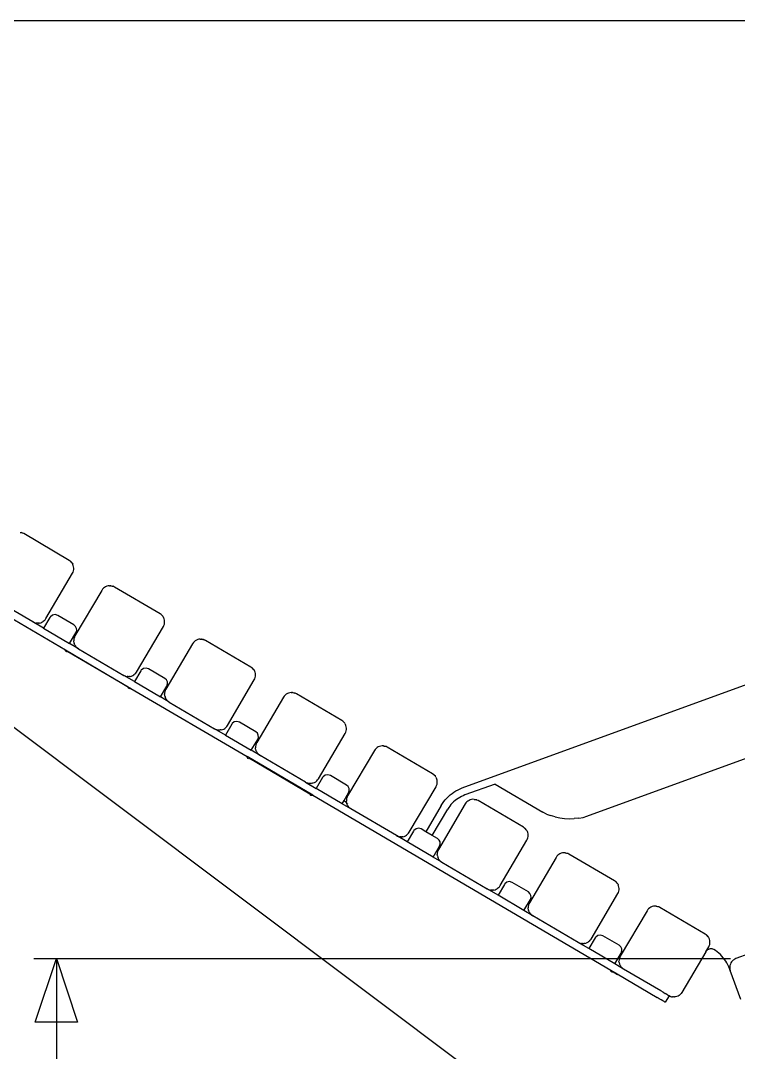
# Model space of a CAD drawing. Header units: inches. Extents: x 15 to 4613, y 7 to 3258.
# Drawn here: x 685 to 1067, y 2074 to 2623 of the extents above; entities that cross this region are included whole.
import ezdxf

# ---------------------------------------------------------------- set-up
doc = ezdxf.new("R2010")
doc.units = ezdxf.units.IN
doc.header["$MEASUREMENT"] = 0

msp = doc.modelspace()

# ---------------------------------------------------------------- linework, layer by layer
for p, q in [((414.36, 2622.61), (2133.08, 2622.61)), ((987.15, 2017.73), (503.3, 2380.6)), ((919.92, 2214.87), (1322.34, 2361.34)), ((685.13, 2350.62), (685.63, 2350.53)), ((685.98, 2350.42), (685.63, 2350.53)), ((686.07, 2350.39), (685.98, 2350.42)), ((686.1, 2350.38), (686.07, 2350.39)), ((686.1, 2350.38), (686.17, 2350.35)), ((686.2, 2350.32), (686.17, 2350.35)), ((686.3, 2350.31), (686.2, 2350.32)), ((686.94, 2349.99), (686.3, 2350.31)), ((711.08, 2335.8), (686.94, 2349.99)), ((711.67, 2335.4), (711.08, 2335.8)), ((986.16, 2199.83), (1368.02, 2338.81)), ((711.73, 2335.31), (711.67, 2335.4)), ((711.8, 2335.28), (711.73, 2335.31)), ((711.86, 2335.24), (711.8, 2335.28)), ((711.92, 2335.17), (711.86, 2335.24)), ((712.19, 2334.92), (711.92, 2335.17)), ((712.51, 2334.53), (711.92, 2335.17)), ((712.51, 2334.53), (712.19, 2334.92)), ((712.61, 2334.4), (712.51, 2334.53)), ((712.64, 2334.36), (712.61, 2334.4)), ((712.64, 2334.36), (713.01, 2333.75)), ((713.01, 2333.75), (713, 2333.7)), ((713.09, 2333.52), (713, 2333.7)), ((713.29, 2333.09), (713.09, 2333.52)), ((713.18, 2329.6), (713.4, 2330.28)), ((713.47, 2332.4), (713.29, 2333.09)), ((713.4, 2330.28), (713.52, 2330.98)), ((713.54, 2331.69), (713.47, 2332.4)), ((713.52, 2330.98), (713.54, 2331.69)), ((698.67, 2304.82), (712.86, 2328.96)), ((712.86, 2328.96), (713.18, 2329.6)), ((652.68, 2321.41), (709.11, 2288.24)), ((728.38, 2319.84), (714.19, 2295.7)), ((728.78, 2320.43), (728.38, 2319.84)), ((729.27, 2320.95), (728.78, 2320.43)), ((729.82, 2321.4), (729.27, 2320.95)), ((730.43, 2321.77), (729.82, 2321.4)), ((731.09, 2322.04), (730.43, 2321.77)), ((731.78, 2322.22), (731.09, 2322.04)), ((732.49, 2322.3), (731.78, 2322.22)), ((732.49, 2322.3), (732.88, 2322.28)), ((733.2, 2322.28), (732.88, 2322.28)), ((733.2, 2322.28), (733.41, 2322.24)), ((733.41, 2322.24), (733.9, 2322.16)), ((733.9, 2322.16), (734.26, 2322.04)), ((734.35, 2322.02), (734.26, 2322.04)), ((734.38, 2322), (734.35, 2322.02)), ((734.38, 2322), (734.45, 2321.98)), ((734.47, 2321.94), (734.45, 2321.98)), ((734.58, 2321.93), (734.47, 2321.94)), ((735.22, 2321.62), (734.58, 2321.93)), ((759.36, 2307.43), (735.22, 2321.62)), ((691.83, 2303.04), (667.69, 2317.23)), ((691.83, 2303.04), (692.47, 2302.73)), ((697.51, 2299.7), (691.83, 2303.04)), ((695.96, 2302.62), (696.62, 2302.89)), ((696.62, 2302.89), (697.23, 2303.26)), ((697.78, 2303.71), (697.23, 2303.26)), ((700.9, 2305.47), (697.51, 2299.7)), ((697.78, 2303.71), (698.27, 2304.23)), ((698.27, 2304.23), (698.67, 2304.82)), ((701.13, 2305.81), (700.9, 2305.47)), ((702.25, 2306.68), (701.13, 2305.81)), ((703.65, 2306.94), (702.25, 2306.68)), ((705, 2306.53), (703.65, 2306.94)), ((713.63, 2301.47), (705, 2306.53)), ((759.95, 2307.02), (759.36, 2307.43)), ((760.01, 2306.93), (759.95, 2307.02)), ((760.08, 2306.9), (760.01, 2306.93)), ((760.1, 2306.88), (760.08, 2306.9)), ((760.14, 2306.86), (760.1, 2306.88)), ((760.2, 2306.79), (760.14, 2306.86)), ((760.47, 2306.54), (760.2, 2306.79)), ((760.79, 2306.15), (760.2, 2306.79)), ((760.79, 2306.15), (760.47, 2306.54)), ((760.81, 2306.11), (760.79, 2306.15)), ((760.81, 2306.11), (760.92, 2305.99)), ((761.08, 2305.7), (760.92, 2305.99)), ((761.08, 2305.7), (761.29, 2305.37)), ((761.56, 2304.72), (761.29, 2305.37)), ((761.74, 2304.03), (761.56, 2304.72)), ((761.82, 2303.32), (761.74, 2304.03)), ((761.8, 2302.6), (761.82, 2303.32)), ((692.47, 2302.73), (692.57, 2302.72)), ((692.57, 2302.72), (692.7, 2302.64)), ((692.7, 2302.64), (692.79, 2302.62)), ((692.79, 2302.62), (693.14, 2302.5)), ((693.14, 2302.5), (693.64, 2302.42)), ((693.85, 2302.38), (693.64, 2302.42)), ((694.17, 2302.39), (693.85, 2302.38)), ((694.56, 2302.36), (694.17, 2302.39)), ((694.56, 2302.36), (694.6, 2302.39)), ((694.6, 2302.39), (694.8, 2302.4)), ((695.27, 2302.44), (694.8, 2302.4)), ((695.27, 2302.44), (695.96, 2302.62)), ((697.51, 2299.7), (711.3, 2291.6)), ((711.3, 2291.6), (714.69, 2297.36)), ((714.5, 2300.69), (713.63, 2301.47)), ((715.01, 2299.63), (714.5, 2300.69)), ((714.69, 2297.36), (715.08, 2298.47)), ((715.08, 2298.47), (715.01, 2299.63)), ((746.95, 2276.44), (761.14, 2300.58)), ((761.14, 2300.58), (761.45, 2301.22)), ((761.45, 2301.22), (761.68, 2301.9)), ((761.68, 2301.9), (761.8, 2302.6)), ((713.53, 2293.68), (713.5, 2292.97)), ((713.58, 2292.26), (713.5, 2292.97)), ((713.65, 2294.38), (713.53, 2293.68)), ((713.58, 2292.26), (713.76, 2291.57)), ((713.87, 2295.06), (713.65, 2294.38)), ((714.19, 2295.7), (713.87, 2295.06)), ((777.06, 2292.05), (776.66, 2291.46)), ((777.54, 2292.57), (777.06, 2292.05)), ((778.1, 2293.02), (777.54, 2292.57)), ((778.71, 2293.39), (778.1, 2293.02)), ((779.37, 2293.67), (778.71, 2293.39)), ((780.06, 2293.85), (779.37, 2293.67)), ((780.77, 2293.93), (780.06, 2293.85)), ((780.77, 2293.93), (781.15, 2293.9)), ((781.48, 2293.9), (781.15, 2293.9)), ((781.48, 2293.9), (781.69, 2293.86)), ((781.69, 2293.86), (782.18, 2293.78)), ((782.54, 2293.66), (782.18, 2293.78)), ((782.63, 2293.64), (782.54, 2293.66)), ((782.69, 2293.61), (782.63, 2293.64)), ((782.69, 2293.61), (782.73, 2293.6)), ((782.75, 2293.57), (782.73, 2293.6)), ((782.86, 2293.56), (782.75, 2293.57)), ((783.5, 2293.24), (782.86, 2293.56)), ((807.64, 2279.05), (783.5, 2293.24)), ((709.09, 2288.1), (709.11, 2288.24)), ((709.2, 2287.67), (709.09, 2288.1)), ((709.11, 2288.24), (743.92, 2267.78)), ((709.49, 2287.33), (709.2, 2287.67)), ((709.89, 2287.15), (709.49, 2287.33)), ((710.34, 2287.16), (709.89, 2287.15)), ((742.38, 2268.32), (710.34, 2287.16)), ((715.97, 2288.86), (711.3, 2291.6)), ((713.96, 2291.14), (713.76, 2291.57)), ((713.96, 2291.14), (714.04, 2290.96)), ((714.04, 2290.96), (714.04, 2290.91)), ((714.04, 2290.91), (714.25, 2290.58)), ((714.25, 2290.58), (714.4, 2290.3)), ((714.4, 2290.3), (714.54, 2290.14)), ((714.85, 2289.74), (714.54, 2290.14)), ((715.13, 2289.49), (714.85, 2289.74)), ((715.13, 2289.49), (715.19, 2289.42)), ((715.19, 2289.42), (715.32, 2289.35)), ((715.32, 2289.35), (715.38, 2289.26)), ((715.38, 2289.26), (715.97, 2288.86)), ((715.97, 2288.86), (740.1, 2274.67)), ((776.66, 2291.46), (762.47, 2267.32)), ((749.18, 2277.09), (745.79, 2271.33)), ((746.06, 2275.33), (746.54, 2275.86)), ((746.54, 2275.86), (746.95, 2276.44)), ((749.41, 2277.44), (749.18, 2277.09)), ((750.53, 2278.31), (749.41, 2277.44)), ((751.93, 2278.57), (750.53, 2278.31)), ((753.28, 2278.16), (751.93, 2278.57)), ((761.9, 2273.09), (753.28, 2278.16)), ((808.23, 2278.65), (807.64, 2279.05)), ((808.29, 2278.56), (808.23, 2278.65)), ((808.36, 2278.53), (808.29, 2278.56)), ((808.41, 2278.48), (808.36, 2278.53)), ((808.48, 2278.42), (808.41, 2278.48)), ((808.75, 2278.16), (808.48, 2278.42)), ((809.06, 2277.77), (808.48, 2278.42)), ((809.06, 2277.77), (808.75, 2278.16)), ((809.17, 2277.65), (809.06, 2277.77)), ((809.2, 2277.61), (809.17, 2277.65)), ((809.2, 2277.61), (809.57, 2277)), ((809.84, 2276.34), (809.57, 2277)), ((810.02, 2275.65), (809.84, 2276.34)), ((810.1, 2274.94), (810.02, 2275.65)), ((740.1, 2274.67), (740.74, 2274.35)), ((745.79, 2271.33), (740.1, 2274.67)), ((740.74, 2274.35), (740.85, 2274.34)), ((740.85, 2274.34), (740.98, 2274.27)), ((740.98, 2274.27), (741.07, 2274.24)), ((741.07, 2274.24), (741.42, 2274.13)), ((741.42, 2274.13), (741.92, 2274.05)), ((742.12, 2274), (741.92, 2274.05)), ((742.45, 2274.01), (742.12, 2274)), ((742.84, 2273.98), (742.45, 2274.01)), ((742.84, 2273.98), (742.88, 2274.01)), ((742.88, 2274.01), (743.07, 2274.03)), ((743.55, 2274.06), (743.07, 2274.03)), ((743.55, 2274.06), (744.24, 2274.24)), ((744.24, 2274.24), (744.9, 2274.52)), ((744.9, 2274.52), (745.51, 2274.88)), ((746.06, 2275.33), (745.51, 2274.88)), ((745.79, 2271.33), (759.58, 2263.22)), ((762.78, 2272.31), (761.9, 2273.09)), ((763.29, 2271.26), (762.78, 2272.31)), ((762.97, 2268.98), (763.36, 2270.09)), ((763.36, 2270.09), (763.29, 2271.26)), ((795.23, 2248.07), (809.42, 2272.21)), ((809.42, 2272.21), (809.73, 2272.85)), ((809.73, 2272.85), (809.95, 2273.52)), ((809.95, 2273.52), (810.08, 2274.23)), ((810.08, 2274.23), (810.1, 2274.94)), ((742.58, 2267.93), (742.38, 2268.32)), ((742.93, 2267.67), (742.58, 2267.93)), ((743.36, 2267.58), (742.93, 2267.67)), ((743.79, 2267.68), (743.36, 2267.58)), ((743.92, 2267.78), (743.79, 2267.68)), ((743.92, 2267.78), (805.67, 2231.49)), ((759.58, 2263.22), (762.97, 2268.98)), ((761.8, 2265.3), (761.78, 2264.59)), ((761.86, 2263.88), (761.78, 2264.59)), ((761.93, 2266.01), (761.8, 2265.3)), ((762.15, 2266.68), (761.93, 2266.01)), ((762.47, 2267.32), (762.15, 2266.68)), ((826.38, 2264.65), (825.82, 2264.2)), ((826.99, 2265.02), (826.38, 2264.65)), ((827.65, 2265.29), (826.99, 2265.02)), ((828.34, 2265.47), (827.65, 2265.29)), ((829.04, 2265.55), (828.34, 2265.47)), ((829.04, 2265.55), (829.43, 2265.52)), ((829.76, 2265.53), (829.43, 2265.52)), ((829.76, 2265.53), (829.97, 2265.49)), ((829.97, 2265.49), (830.46, 2265.4)), ((830.46, 2265.4), (830.81, 2265.29)), ((830.9, 2265.27), (830.81, 2265.29)), ((830.97, 2265.24), (830.9, 2265.27)), ((830.97, 2265.24), (831.01, 2265.22)), ((831.03, 2265.19), (831.01, 2265.22)), ((831.14, 2265.18), (831.03, 2265.19)), ((831.78, 2264.86), (831.14, 2265.18)), ((855.92, 2250.68), (831.78, 2264.86)), ((764.24, 2260.48), (759.58, 2263.22)), ((761.86, 2263.88), (762.04, 2263.19)), ((762.24, 2262.76), (762.04, 2263.19)), ((762.24, 2262.76), (762.32, 2262.59)), ((762.32, 2262.59), (762.32, 2262.53)), ((762.32, 2262.53), (762.53, 2262.21)), ((762.53, 2262.21), (762.68, 2261.92)), ((762.68, 2261.92), (762.82, 2261.76)), ((763.13, 2261.37), (762.82, 2261.76)), ((763.41, 2261.12), (763.13, 2261.37)), ((763.41, 2261.12), (763.47, 2261.05)), ((763.47, 2261.05), (763.59, 2260.97)), ((763.59, 2260.97), (763.66, 2260.88)), ((763.66, 2260.88), (764.24, 2260.48)), ((764.24, 2260.48), (788.38, 2246.29)), ((824.93, 2263.09), (810.75, 2238.95)), ((825.34, 2263.67), (824.93, 2263.09)), ((825.82, 2264.2), (825.34, 2263.67)), ((797.45, 2248.72), (794.07, 2242.95)), ((794.82, 2247.48), (795.23, 2248.07)), ((797.69, 2249.06), (797.45, 2248.72)), ((798.81, 2249.93), (797.69, 2249.06)), ((800.2, 2250.19), (798.81, 2249.93)), ((801.56, 2249.78), (800.2, 2250.19)), ((810.18, 2244.71), (801.56, 2249.78)), ((856.5, 2250.27), (855.92, 2250.68)), ((856.57, 2250.18), (856.5, 2250.27)), ((856.57, 2250.18), (856.69, 2250.11)), ((856.76, 2250.04), (856.69, 2250.11)), ((857.03, 2249.79), (856.76, 2250.04)), ((857.34, 2249.4), (856.76, 2250.04)), ((857.34, 2249.4), (857.03, 2249.79)), ((857.37, 2249.36), (857.34, 2249.4)), ((857.48, 2249.23), (857.37, 2249.36)), ((857.63, 2248.95), (857.48, 2249.23)), ((857.63, 2248.95), (857.85, 2248.62)), ((857.85, 2248.62), (857.84, 2248.57)), ((857.92, 2248.39), (857.84, 2248.57)), ((858.12, 2247.96), (857.92, 2248.39)), ((788.38, 2246.29), (789.02, 2245.97)), ((794.07, 2242.95), (788.38, 2246.29)), ((789.02, 2245.97), (789.13, 2245.96)), ((789.13, 2245.96), (789.26, 2245.89)), ((789.26, 2245.89), (789.35, 2245.87)), ((789.35, 2245.87), (789.7, 2245.75)), ((789.7, 2245.75), (790.19, 2245.67)), ((790.4, 2245.63), (790.19, 2245.67)), ((790.73, 2245.63), (790.4, 2245.63)), ((791.12, 2245.61), (790.73, 2245.63)), ((791.12, 2245.61), (791.16, 2245.64)), ((791.16, 2245.64), (791.35, 2245.65)), ((791.82, 2245.69), (791.35, 2245.65)), ((791.82, 2245.69), (792.52, 2245.86)), ((792.52, 2245.86), (793.17, 2246.14)), ((793.17, 2246.14), (793.79, 2246.51)), ((794.34, 2246.96), (793.79, 2246.51)), ((794.07, 2242.95), (807.86, 2234.84)), ((794.34, 2246.96), (794.82, 2247.48)), ((811.06, 2243.94), (810.18, 2244.71)), ((811.57, 2242.88), (811.06, 2243.94)), ((811.63, 2241.71), (811.57, 2242.88)), ((843.51, 2219.69), (857.69, 2243.83)), ((857.69, 2243.83), (858.01, 2244.47)), ((858.01, 2244.47), (858.23, 2245.15)), ((858.3, 2247.27), (858.12, 2247.96)), ((858.23, 2245.15), (858.36, 2245.85)), ((858.38, 2246.56), (858.3, 2247.27)), ((858.36, 2245.85), (858.38, 2246.56)), ((807.86, 2234.84), (811.25, 2240.61)), ((810.21, 2237.63), (810.08, 2236.93)), ((810.43, 2238.31), (810.21, 2237.63)), ((810.75, 2238.95), (810.43, 2238.31)), ((811.25, 2240.61), (811.63, 2241.71)), ((876.61, 2237.09), (875.92, 2236.91)), ((877.32, 2237.17), (876.61, 2237.09)), ((878.04, 2237.15), (877.32, 2237.17)), ((878.04, 2237.15), (878.25, 2237.11)), ((878.25, 2237.11), (878.74, 2237.03)), ((879.09, 2236.91), (878.74, 2237.03)), ((812.52, 2232.1), (807.86, 2234.84)), ((810.08, 2236.93), (810.06, 2236.22)), ((810.14, 2235.51), (810.06, 2236.22)), ((810.14, 2235.51), (810.32, 2234.82)), ((810.52, 2234.39), (810.32, 2234.82)), ((810.52, 2234.39), (810.6, 2234.21)), ((810.6, 2234.21), (810.59, 2234.16)), ((810.59, 2234.16), (810.81, 2233.83)), ((810.81, 2233.83), (810.96, 2233.55)), ((810.96, 2233.55), (811.1, 2233.38)), ((811.41, 2232.99), (811.1, 2233.38)), ((811.41, 2232.99), (811.68, 2232.74)), ((811.68, 2232.74), (811.75, 2232.67)), ((811.78, 2232.65), (811.75, 2232.67)), ((811.8, 2232.63), (811.78, 2232.65)), ((811.87, 2232.6), (811.8, 2232.63)), ((811.87, 2232.6), (811.93, 2232.51)), ((811.93, 2232.51), (812.52, 2232.1)), ((836.66, 2217.92), (812.52, 2232.1)), ((873.21, 2234.71), (859.02, 2210.57)), ((873.62, 2235.3), (873.21, 2234.71)), ((874.1, 2235.82), (873.62, 2235.3)), ((874.65, 2236.27), (874.1, 2235.82)), ((875.27, 2236.64), (874.65, 2236.27)), ((875.92, 2236.91), (875.27, 2236.64)), ((879.18, 2236.89), (879.09, 2236.91)), ((879.25, 2236.86), (879.18, 2236.89)), ((879.31, 2236.82), (879.25, 2236.86)), ((879.42, 2236.8), (879.31, 2236.82)), ((880.06, 2236.49), (879.42, 2236.8)), ((904.19, 2222.3), (880.06, 2236.49)), ((805.64, 2231.35), (805.67, 2231.49)), ((805.75, 2230.92), (805.64, 2231.35)), ((840.48, 2211.03), (805.67, 2231.49)), ((806.04, 2230.58), (805.75, 2230.92)), ((806.45, 2230.39), (806.04, 2230.58)), ((806.89, 2230.41), (806.45, 2230.39)), ((838.94, 2211.57), (806.89, 2230.41)), ((845.97, 2220.68), (845.73, 2220.34)), ((847.09, 2221.55), (845.97, 2220.68)), ((848.48, 2221.81), (847.09, 2221.55)), ((849.84, 2221.41), (848.48, 2221.81)), ((858.46, 2216.34), (849.84, 2221.41)), ((904.78, 2221.89), (904.19, 2222.3)), ((904.85, 2221.81), (904.78, 2221.89)), ((904.88, 2221.8), (904.85, 2221.81)), ((904.88, 2221.8), (904.94, 2221.75)), ((904.97, 2221.73), (904.94, 2221.75)), ((905.03, 2221.66), (904.97, 2221.73)), ((905.31, 2221.41), (905.03, 2221.66)), ((905.62, 2221.02), (905.03, 2221.66)), ((905.62, 2221.02), (905.31, 2221.41)), ((905.65, 2220.98), (905.62, 2221.02)), ((905.76, 2220.86), (905.65, 2220.98)), ((905.91, 2220.57), (905.76, 2220.86)), ((905.91, 2220.57), (906.12, 2220.25)), ((836.66, 2217.92), (837.3, 2217.6)), ((836.66, 2217.92), (842.34, 2214.57)), ((837.3, 2217.6), (837.41, 2217.59)), ((837.41, 2217.59), (837.53, 2217.51)), ((837.53, 2217.51), (837.63, 2217.49)), ((837.63, 2217.49), (837.98, 2217.38)), ((837.98, 2217.38), (838.47, 2217.29)), ((838.68, 2217.25), (838.47, 2217.29)), ((839.01, 2217.26), (838.68, 2217.25)), ((839.39, 2217.23), (839.01, 2217.26)), ((839.39, 2217.23), (839.44, 2217.26)), ((839.44, 2217.26), (839.63, 2217.28)), ((840.1, 2217.31), (839.63, 2217.28)), ((840.1, 2217.31), (840.79, 2217.49)), ((840.79, 2217.49), (841.45, 2217.76)), ((841.45, 2217.76), (842.06, 2218.13)), ((842.62, 2218.58), (842.06, 2218.13)), ((845.73, 2220.34), (842.34, 2214.57)), ((842.62, 2218.58), (843.1, 2219.1)), ((843.1, 2219.1), (843.51, 2219.69)), ((859.33, 2215.56), (858.46, 2216.34)), ((859.84, 2214.51), (859.33, 2215.56)), ((891.78, 2191.32), (905.97, 2215.46)), ((905.97, 2215.46), (906.29, 2216.09)), ((906.12, 2220.25), (906.12, 2220.19)), ((906.2, 2220.02), (906.12, 2220.19)), ((906.4, 2219.59), (906.2, 2220.02)), ((906.29, 2216.09), (906.51, 2216.77)), ((906.58, 2218.9), (906.4, 2219.59)), ((906.51, 2216.77), (906.63, 2217.47)), ((906.66, 2218.19), (906.58, 2218.9)), ((906.63, 2217.47), (906.66, 2218.19)), ((937.31, 2216.94), (921.29, 2211.11)), ((937.31, 2216.94), (962.8, 2201.97)), ((839.14, 2211.18), (838.94, 2211.57)), ((839.49, 2210.91), (839.14, 2211.18)), ((839.92, 2210.82), (839.49, 2210.91)), ((840.35, 2210.93), (839.92, 2210.82)), ((840.48, 2211.03), (840.35, 2210.93)), ((840.48, 2211.03), (998.78, 2117.99)), ((856.14, 2206.47), (842.34, 2214.57)), ((857.12, 2208.14), (859.53, 2212.23)), ((858.71, 2209.93), (858.48, 2209.25)), ((859.02, 2210.57), (858.71, 2209.93)), ((859.53, 2212.23), (859.91, 2213.34)), ((859.91, 2213.34), (859.84, 2214.51)), ((911.71, 2209.5), (912.59, 2210.37)), ((912.59, 2210.37), (913.52, 2211.19)), ((913.52, 2211.19), (914.49, 2211.95)), ((914.49, 2211.95), (915.5, 2212.66)), ((915.5, 2212.66), (916.56, 2213.31)), ((916.56, 2213.31), (917.65, 2213.89)), ((917.65, 2213.89), (918.77, 2214.41)), ((918.55, 2209.84), (917.69, 2209.31)), ((919.44, 2210.32), (918.55, 2209.84)), ((918.77, 2214.41), (919.92, 2214.87)), ((920.35, 2210.74), (919.44, 2210.32)), ((921.29, 2211.11), (920.35, 2210.74)), ((856.14, 2206.47), (857.12, 2208.14)), ((860.8, 2203.73), (856.14, 2206.47)), ((857.12, 2208.14), (858.43, 2207.07)), ((858.36, 2208.55), (858.34, 2207.84)), ((858.42, 2207.13), (858.34, 2207.84)), ((858.48, 2209.25), (858.36, 2208.55)), ((858.42, 2207.13), (858.43, 2207.07)), ((858.43, 2207.07), (858.52, 2207.01)), ((858.6, 2206.44), (858.43, 2207.07)), ((858.87, 2205.78), (858.6, 2206.44)), ((858.7, 2206.85), (859, 2206.61)), ((859.24, 2205.17), (858.87, 2205.78)), ((859.24, 2205.17), (859.38, 2205.01)), ((859.69, 2204.62), (859.38, 2205.01)), ((859.96, 2204.36), (859.69, 2204.62)), ((859.96, 2204.36), (860.02, 2204.29)), ((860.02, 2204.29), (860.15, 2204.22)), ((860.21, 2204.13), (860.15, 2204.22)), ((860.8, 2203.73), (860.21, 2204.13)), ((908.74, 2205.56), (900.54, 2191.61)), ((921.49, 2206.33), (907.3, 2182.2)), ((908.74, 2205.56), (909.39, 2206.61)), ((909.39, 2206.61), (910.11, 2207.62)), ((910.11, 2207.62), (910.88, 2208.58)), ((910.88, 2208.58), (911.71, 2209.5)), ((912.72, 2204.39), (912.19, 2203.54)), ((913.3, 2205.21), (912.72, 2204.39)), ((913.93, 2205.99), (913.3, 2205.21)), ((914.61, 2206.74), (913.93, 2205.99)), ((915.32, 2207.45), (914.61, 2206.74)), ((916.08, 2208.12), (915.32, 2207.45)), ((916.87, 2208.74), (916.08, 2208.12)), ((917.69, 2209.31), (916.87, 2208.74)), ((921.89, 2206.92), (921.49, 2206.33)), ((922.38, 2207.45), (921.89, 2206.92)), ((922.93, 2207.9), (922.38, 2207.45)), ((923.54, 2208.26), (922.93, 2207.9)), ((924.2, 2208.54), (923.54, 2208.26)), ((924.89, 2208.72), (924.2, 2208.54)), ((925.6, 2208.8), (924.89, 2208.72)), ((926.31, 2208.77), (925.6, 2208.8)), ((926.31, 2208.77), (926.52, 2208.73)), ((926.52, 2208.73), (927.02, 2208.65)), ((927.02, 2208.65), (927.37, 2208.53)), ((927.46, 2208.51), (927.37, 2208.53)), ((927.49, 2208.49), (927.46, 2208.51)), ((927.52, 2208.48), (927.49, 2208.49)), ((927.59, 2208.44), (927.52, 2208.48)), ((927.69, 2208.43), (927.59, 2208.44)), ((928.33, 2208.11), (927.69, 2208.43)), ((952.47, 2193.92), (928.33, 2208.11)), ((884.94, 2189.54), (860.8, 2203.73)), ((903.98, 2189.58), (912.19, 2203.54)), ((964.69, 2200.99), (962.8, 2201.97)), ((964.69, 2200.99), (966.85, 2200.15)), ((969.2, 2199.46), (966.85, 2200.15)), ((969.2, 2199.46), (971.69, 2198.95)), ((971.69, 2198.95), (974.27, 2198.62)), ((981.85, 2198.78), (979.41, 2198.53)), ((981.85, 2198.78), (984.12, 2199.22)), ((984.12, 2199.22), (986.16, 2199.83)), ((895.37, 2193.18), (894.25, 2192.31)), ((896.76, 2193.44), (895.37, 2193.18)), ((898.12, 2193.03), (896.76, 2193.44)), ((953.06, 2193.52), (952.47, 2193.92)), ((953.12, 2193.43), (953.06, 2193.52)), ((953.19, 2193.4), (953.12, 2193.43)), ((953.22, 2193.37), (953.19, 2193.4)), ((953.25, 2193.36), (953.22, 2193.37)), ((953.31, 2193.29), (953.25, 2193.36)), ((953.59, 2193.03), (953.31, 2193.29)), ((953.9, 2192.64), (953.31, 2193.29)), ((974.27, 2198.62), (976.86, 2198.48)), ((976.86, 2198.48), (979.41, 2198.53)), ((884.94, 2189.54), (885.58, 2189.22)), ((890.62, 2186.2), (884.94, 2189.54)), ((885.58, 2189.22), (885.69, 2189.21)), ((885.69, 2189.21), (885.81, 2189.14)), ((885.81, 2189.14), (885.9, 2189.12)), ((885.9, 2189.12), (886.26, 2189)), ((886.26, 2189), (886.75, 2188.92)), ((886.96, 2188.88), (886.75, 2188.92)), ((887.67, 2188.85), (886.96, 2188.88)), ((887.67, 2188.85), (887.72, 2188.89)), ((887.72, 2188.89), (887.91, 2188.9)), ((888.38, 2188.93), (887.91, 2188.9)), ((888.38, 2188.93), (889.07, 2189.11)), ((889.07, 2189.11), (889.73, 2189.39)), ((889.73, 2189.39), (890.34, 2189.75)), ((890.9, 2190.2), (890.34, 2189.75)), ((894.01, 2191.96), (890.62, 2186.2)), ((890.9, 2190.2), (891.38, 2190.73)), ((891.38, 2190.73), (891.78, 2191.32)), ((894.25, 2192.31), (894.01, 2191.96)), ((900.54, 2191.61), (898.12, 2193.03)), ((903.98, 2189.58), (900.54, 2191.61)), ((906.74, 2187.96), (903.98, 2189.58)), ((907.61, 2187.18), (906.74, 2187.96)), ((953.9, 2192.64), (953.59, 2193.03)), ((953.92, 2192.61), (953.9, 2192.64)), ((953.92, 2192.61), (954.03, 2192.48)), ((954.19, 2192.19), (954.03, 2192.48)), ((954.19, 2192.19), (954.4, 2191.87)), ((954.25, 2187.08), (954.57, 2187.72)), ((954.4, 2191.87), (954.4, 2191.82)), ((954.48, 2191.64), (954.4, 2191.82)), ((954.68, 2191.21), (954.48, 2191.64)), ((954.57, 2187.72), (954.79, 2188.4)), ((954.86, 2190.52), (954.68, 2191.21)), ((954.79, 2188.4), (954.91, 2189.1)), ((954.94, 2189.81), (954.86, 2190.52)), ((954.91, 2189.1), (954.94, 2189.81)), ((904.42, 2178.09), (890.62, 2186.2)), ((904.42, 2178.09), (907.8, 2183.86)), ((907.3, 2182.2), (906.99, 2181.56)), ((908.12, 2186.13), (907.61, 2187.18)), ((907.8, 2183.86), (908.19, 2184.96)), ((908.19, 2184.96), (908.12, 2186.13)), ((940.06, 2162.94), (954.25, 2187.08)), ((909.08, 2175.35), (904.42, 2178.09)), ((906.64, 2180.18), (906.62, 2179.46)), ((906.7, 2178.75), (906.62, 2179.46)), ((906.76, 2180.88), (906.64, 2180.18)), ((906.7, 2178.75), (906.87, 2178.06)), ((906.99, 2181.56), (906.76, 2180.88)), ((907.07, 2177.63), (906.87, 2178.06)), ((907.07, 2177.63), (907.16, 2177.46)), ((907.16, 2177.46), (907.15, 2177.41)), ((907.15, 2177.41), (907.36, 2177.08)), ((907.36, 2177.08), (907.52, 2176.79)), ((907.52, 2176.79), (907.65, 2176.63)), ((969.77, 2177.96), (955.58, 2153.82)), ((970.17, 2178.55), (969.77, 2177.96)), ((970.66, 2179.07), (970.17, 2178.55)), ((971.21, 2179.52), (970.66, 2179.07)), ((971.82, 2179.89), (971.21, 2179.52)), ((972.48, 2180.16), (971.82, 2179.89)), ((973.17, 2180.34), (972.48, 2180.16)), ((973.88, 2180.42), (973.17, 2180.34)), ((974.59, 2180.4), (973.88, 2180.42)), ((974.59, 2180.4), (974.8, 2180.36)), ((974.8, 2180.36), (975.3, 2180.27)), ((975.3, 2180.27), (975.74, 2180.14)), ((975.74, 2180.14), (975.8, 2180.11)), ((975.8, 2180.11), (975.77, 2180.12)), ((975.86, 2180.06), (975.8, 2180.11)), ((975.97, 2180.05), (975.86, 2180.06)), ((976.61, 2179.74), (975.97, 2180.05)), ((1000.75, 2165.55), (976.61, 2179.74)), ((907.97, 2176.24), (907.65, 2176.63)), ((908.24, 2175.99), (907.97, 2176.24)), ((908.24, 2175.99), (908.3, 2175.92)), ((908.3, 2175.92), (908.43, 2175.84)), ((908.43, 2175.84), (908.49, 2175.76)), ((908.49, 2175.76), (909.08, 2175.35)), ((909.08, 2175.35), (933.22, 2161.16)), ((933.22, 2161.16), (933.86, 2160.85)), ((938.9, 2157.82), (933.22, 2161.16)), ((933.86, 2160.85), (933.97, 2160.83)), ((933.97, 2160.83), (934.09, 2160.76)), ((934.09, 2160.76), (934.18, 2160.74)), ((934.18, 2160.74), (934.53, 2160.62)), ((934.53, 2160.62), (935.03, 2160.54)), ((935.24, 2160.5), (935.03, 2160.54)), ((935.56, 2160.5), (935.24, 2160.5)), ((935.95, 2160.48), (935.56, 2160.5)), ((935.95, 2160.48), (935.99, 2160.51)), ((935.99, 2160.51), (936.19, 2160.52)), ((936.66, 2160.56), (936.19, 2160.52)), ((936.66, 2160.56), (937.35, 2160.74)), ((937.35, 2160.74), (938.01, 2161.01)), ((938.01, 2161.01), (938.62, 2161.38)), ((939.17, 2161.83), (938.62, 2161.38)), ((942.29, 2163.59), (938.9, 2157.82)), ((939.17, 2161.83), (939.66, 2162.35)), ((939.66, 2162.35), (940.06, 2162.94)), ((942.53, 2163.93), (942.29, 2163.59)), ((943.64, 2164.8), (942.53, 2163.93)), ((945.04, 2165.06), (943.64, 2164.8)), ((946.4, 2164.65), (945.04, 2165.06)), ((955.02, 2159.59), (946.4, 2164.65)), ((1001.34, 2165.14), (1000.75, 2165.55)), ((1001.4, 2165.05), (1001.34, 2165.14)), ((1001.47, 2165.02), (1001.4, 2165.05)), ((1001.5, 2165), (1001.47, 2165.02)), ((1001.53, 2164.98), (1001.5, 2165)), ((1001.59, 2164.91), (1001.53, 2164.98)), ((1001.86, 2164.66), (1001.59, 2164.91)), ((1002.18, 2164.27), (1001.59, 2164.91)), ((1002.18, 2164.27), (1001.86, 2164.66)), ((1002.2, 2164.24), (1002.18, 2164.27)), ((1002.2, 2164.24), (1002.31, 2164.1)), ((1002.47, 2163.82), (1002.31, 2164.1)), ((1002.47, 2163.82), (1002.68, 2163.49)), ((1002.68, 2163.49), (1002.67, 2163.44)), ((1002.76, 2163.26), (1002.67, 2163.44)), ((1002.96, 2162.83), (1002.76, 2163.26)), ((1003.13, 2162.14), (1002.96, 2162.83)), ((1003.07, 2160.02), (1003.19, 2160.72)), ((1003.21, 2161.44), (1003.13, 2162.14)), ((1003.19, 2160.72), (1003.21, 2161.44)), ((952.7, 2149.71), (938.9, 2157.82)), ((952.7, 2149.71), (956.08, 2155.48)), ((955.89, 2158.81), (955.02, 2159.59)), ((956.4, 2157.75), (955.89, 2158.81)), ((956.08, 2155.48), (956.47, 2156.58)), ((956.47, 2156.58), (956.4, 2157.75)), ((988.34, 2134.56), (1002.53, 2158.7)), ((1002.53, 2158.7), (1002.85, 2159.34)), ((1002.85, 2159.34), (1003.07, 2160.02)), ((957.36, 2146.97), (952.7, 2149.71)), ((954.92, 2151.8), (954.89, 2151.09)), ((954.97, 2150.38), (954.89, 2151.09)), ((955.04, 2152.5), (954.92, 2151.8)), ((954.97, 2150.38), (955.15, 2149.69)), ((955.26, 2153.18), (955.04, 2152.5)), ((955.35, 2149.26), (955.15, 2149.69)), ((955.58, 2153.82), (955.26, 2153.18)), ((1018.05, 2149.58), (1003.86, 2125.44)), ((1018.45, 2150.17), (1018.05, 2149.58)), ((1018.93, 2150.69), (1018.45, 2150.17)), ((1019.49, 2151.14), (1018.93, 2150.69)), ((1020.1, 2151.51), (1019.49, 2151.14)), ((1020.76, 2151.79), (1020.1, 2151.51)), ((1021.45, 2151.97), (1020.76, 2151.79)), ((1022.16, 2152.04), (1021.45, 2151.97)), ((1022.87, 2152.02), (1022.16, 2152.04)), ((1022.87, 2152.02), (1023.08, 2151.98)), ((1023.08, 2151.98), (1023.57, 2151.9)), ((1023.57, 2151.9), (1024.02, 2151.76)), ((1024.05, 2151.74), (1024.02, 2151.76)), ((1024.08, 2151.73), (1024.05, 2151.74)), ((1024.14, 2151.69), (1024.08, 2151.73)), ((1024.25, 2151.68), (1024.14, 2151.69)), ((1024.89, 2151.36), (1024.25, 2151.68)), ((1049.03, 2137.17), (1024.89, 2151.36)), ((955.35, 2149.26), (955.44, 2149.08)), ((955.44, 2149.08), (955.43, 2149.03)), ((955.43, 2149.03), (955.64, 2148.7)), ((955.64, 2148.7), (955.8, 2148.42)), ((955.8, 2148.42), (955.93, 2148.25)), ((956.25, 2147.86), (955.93, 2148.25)), ((956.25, 2147.86), (956.52, 2147.61)), ((956.52, 2147.61), (956.58, 2147.54)), ((956.61, 2147.52), (956.58, 2147.54)), ((956.64, 2147.5), (956.61, 2147.52)), ((956.71, 2147.47), (956.64, 2147.5)), ((956.71, 2147.47), (956.77, 2147.38)), ((956.77, 2147.38), (957.36, 2146.97)), ((981.5, 2132.79), (957.36, 2146.97)), ((986.29, 2132.64), (986.9, 2133)), ((987.45, 2133.45), (986.9, 2133)), ((990.57, 2135.21), (987.18, 2129.45)), ((987.45, 2133.45), (987.94, 2133.98)), ((987.94, 2133.98), (988.34, 2134.56)), ((990.8, 2135.55), (990.57, 2135.21)), ((991.92, 2136.43), (990.8, 2135.55)), ((993.32, 2136.69), (991.92, 2136.43)), ((994.67, 2136.28), (993.32, 2136.69)), ((1003.3, 2131.21), (994.67, 2136.28)), ((1049.62, 2136.77), (1049.03, 2137.17)), ((1049.68, 2136.68), (1049.62, 2136.77)), ((1049.75, 2136.64), (1049.68, 2136.68)), ((1049.77, 2136.62), (1049.75, 2136.64)), ((1049.81, 2136.6), (1049.77, 2136.62)), ((1049.87, 2136.53), (1049.81, 2136.6)), ((1050.14, 2136.28), (1049.87, 2136.53)), ((1050.45, 2135.89), (1049.87, 2136.53)), ((1050.45, 2135.89), (1050.14, 2136.28)), ((1050.47, 2135.86), (1050.45, 2135.89)), ((1050.47, 2135.86), (1050.59, 2135.73)), ((1050.75, 2135.44), (1050.59, 2135.73)), ((1050.75, 2135.44), (1050.96, 2135.12)), ((1050.96, 2135.12), (1050.95, 2135.06)), ((1051.03, 2134.89), (1050.95, 2135.06)), ((1051.23, 2134.46), (1051.03, 2134.89)), ((1051.41, 2133.77), (1051.23, 2134.46)), ((1051.49, 2133.06), (1051.41, 2133.77)), ((1051.47, 2132.35), (1051.49, 2133.06)), ((1091.6, 2133.74), (1065.28, 2124.16)), ((981.5, 2132.79), (982.14, 2132.47)), ((987.18, 2129.45), (981.5, 2132.79)), ((982.14, 2132.47), (982.24, 2132.46)), ((982.24, 2132.46), (982.37, 2132.38)), ((982.37, 2132.38), (982.46, 2132.36)), ((982.46, 2132.36), (982.81, 2132.25)), ((982.81, 2132.25), (983.31, 2132.16)), ((983.52, 2132.12), (983.31, 2132.16)), ((983.84, 2132.13), (983.52, 2132.12)), ((983.84, 2132.13), (984.23, 2132.1)), ((984.23, 2132.1), (984.27, 2132.13)), ((984.27, 2132.13), (984.47, 2132.15)), ((984.94, 2132.18), (984.47, 2132.15)), ((984.94, 2132.18), (985.63, 2132.36)), ((985.63, 2132.36), (986.29, 2132.64)), ((1000.97, 2121.34), (987.18, 2129.45)), ((1004.17, 2130.43), (1003.3, 2131.21)), ((1004.68, 2129.38), (1004.17, 2130.43)), ((1004.36, 2127.1), (1004.75, 2128.21)), ((1004.75, 2128.21), (1004.68, 2129.38)), ((1049.28, 2127.73), (1036.62, 2106.19)), ((1049.28, 2127.73), (1050.81, 2130.33)), ((1049.55, 2128.12), (1049.28, 2127.73)), ((1049.89, 2128.47), (1049.55, 2128.12)), ((1050.27, 2128.77), (1049.89, 2128.47)), ((1050.69, 2129), (1050.27, 2128.77)), ((1051.15, 2129.18), (1050.69, 2129)), ((1050.81, 2130.33), (1051.12, 2130.97)), ((1051.12, 2130.97), (1051.35, 2131.64)), ((1051.63, 2129.28), (1051.15, 2129.18)), ((1051.35, 2131.64), (1051.47, 2132.35)), ((1052.11, 2129.32), (1051.63, 2129.28)), ((1052.59, 2129.28), (1052.11, 2129.32)), ((1053.06, 2129.17), (1052.59, 2129.28)), ((1053.5, 2128.99), (1053.06, 2129.17)), ((1054.45, 2128.39), (1053.5, 2128.99)), ((1055.36, 2127.73), (1054.45, 2128.39)), ((1056.23, 2127.03), (1055.36, 2127.73)), ((692.35, 2124.16), (1062.37, 2124.17)), ((704.32, 2124.16), (704.32, 1996.35)), ((1000.97, 2121.34), (1004.36, 2127.1)), ((1003.2, 2123.42), (1003.17, 2122.71)), ((1003.25, 2122), (1003.17, 2122.71)), ((1003.32, 2124.13), (1003.2, 2123.42)), ((1003.25, 2122), (1003.43, 2121.31)), ((1003.54, 2124.8), (1003.32, 2124.13)), ((1003.86, 2125.44), (1003.54, 2124.8)), ((1057.06, 2126.27), (1056.23, 2127.03)), ((1057.84, 2125.47), (1057.06, 2126.27)), ((1058.58, 2124.63), (1057.84, 2125.47)), ((1059.27, 2123.74), (1058.58, 2124.63)), ((1059.91, 2122.82), (1059.27, 2123.74)), ((1060.49, 2121.86), (1059.91, 2122.82)), ((1062.62, 2121.89), (1062.32, 2121.25)), ((1063.02, 2122.49), (1062.62, 2121.89)), ((1063.02, 2122.49), (1063.28, 2122.77)), ((1063.49, 2123.03), (1063.28, 2122.77)), ((1063.49, 2123.03), (1063.65, 2123.16)), ((1063.65, 2123.16), (1064.03, 2123.49)), ((1064.03, 2123.49), (1064.34, 2123.69)), ((1064.42, 2123.74), (1064.34, 2123.69)), ((1064.45, 2123.76), (1064.42, 2123.74)), ((1064.48, 2123.77), (1064.45, 2123.76)), ((1064.55, 2123.79), (1064.48, 2123.77)), ((1064.63, 2123.87), (1064.55, 2123.79)), ((1065.28, 2124.16), (1064.63, 2123.87)), ((998.76, 2117.84), (998.78, 2117.99)), ((998.87, 2117.41), (998.76, 2117.84)), ((998.78, 2117.99), (1002.18, 2115.99)), ((999.16, 2117.07), (998.87, 2117.41)), ((999.56, 2116.89), (999.16, 2117.07)), ((1000.01, 2116.9), (999.56, 2116.89)), ((1002.4, 2115.5), (1000.01, 2116.9)), ((1005.64, 2118.6), (1000.97, 2121.34)), ((1003.63, 2120.88), (1003.43, 2121.31)), ((1003.63, 2120.88), (1003.71, 2120.71)), ((1003.71, 2120.71), (1003.71, 2120.65)), ((1003.71, 2120.65), (1003.92, 2120.33)), ((1003.92, 2120.33), (1004.07, 2120.04)), ((1004.07, 2120.04), (1004.21, 2119.88)), ((1004.52, 2119.49), (1004.21, 2119.88)), ((1004.8, 2119.23), (1004.52, 2119.49)), ((1004.8, 2119.23), (1004.86, 2119.17)), ((1004.86, 2119.17), (1004.98, 2119.09)), ((1004.98, 2119.09), (1005.05, 2119)), ((1005.05, 2119), (1005.64, 2118.6)), ((1025.46, 2106.94), (1005.64, 2118.6)), ((1061.02, 2120.88), (1060.49, 2121.86)), ((1061.5, 2119.86), (1061.02, 2120.88)), ((1061.91, 2118.82), (1061.5, 2119.86)), ((1062.3, 2117.75), (1061.91, 2118.82)), ((1062.01, 2119.86), (1062, 2119.15)), ((1062, 2119.15), (1062.1, 2118.44)), ((1062.12, 2120.56), (1062.01, 2119.86)), ((1062.1, 2118.44), (1062.3, 2117.75)), ((1062.32, 2121.25), (1062.12, 2120.56)), ((1067.87, 2102.43), (1062.3, 2117.75)), ((1002.18, 2115.99), (1002.4, 2115.5)), ((1002.18, 2115.99), (1023.44, 2103.5)), ((1026.58, 2106.29), (1025.46, 2106.94)), ((1026.58, 2106.29), (1027.62, 2105.68)), ((1028.51, 2105.15), (1027.62, 2105.68)), ((1036.21, 2105.6), (1035.73, 2105.08)), ((1036.62, 2106.19), (1036.21, 2105.6)), ((1024.55, 2102.84), (1023.44, 2103.5)), ((1025.59, 2102.23), (1024.55, 2102.84)), ((1026.48, 2101.7), (1025.59, 2102.23)), ((1027.17, 2101.3), (1026.48, 2101.7)), ((1027.6, 2101.05), (1027.17, 2101.3)), ((1027.75, 2100.96), (1027.6, 2101.05)), ((1029.77, 2104.41), (1027.75, 2100.96)), ((1029.2, 2104.75), (1028.51, 2105.15)), ((1029.2, 2104.75), (1029.63, 2104.5)), ((1029.77, 2104.41), (1029.63, 2104.5)), ((1030.41, 2104.09), (1029.77, 2104.41)), ((1030.52, 2104.08), (1030.41, 2104.09)), ((1030.52, 2104.08), (1030.65, 2104.01)), ((1030.65, 2104.01), (1030.74, 2103.99)), ((1030.74, 2103.99), (1031.09, 2103.87)), ((1031.09, 2103.87), (1031.59, 2103.79)), ((1031.79, 2103.75), (1031.59, 2103.79)), ((1032.12, 2103.75), (1031.79, 2103.75)), ((1032.51, 2103.72), (1032.12, 2103.75)), ((1032.51, 2103.72), (1032.55, 2103.76)), ((1032.55, 2103.76), (1032.74, 2103.77)), ((1033.22, 2103.8), (1032.74, 2103.77)), ((1033.91, 2103.98), (1033.22, 2103.8)), ((1034.56, 2104.26), (1033.91, 2103.98)), ((1035.18, 2104.63), (1034.56, 2104.26)), ((1035.73, 2105.08), (1035.18, 2104.63))]:
    msp.add_line(p, q)

# ---------------------------------------------------------------- meshes
mesh = msp.add_polyface()
corners = [(715.57, 2090.43), (693.08, 2090.43), (704.32, 2124.16)]
mesh.append_faces([[corners[k] for k in face] for face in [(0, 1, 2)]])

doc.saveas('drawing.dxf')
